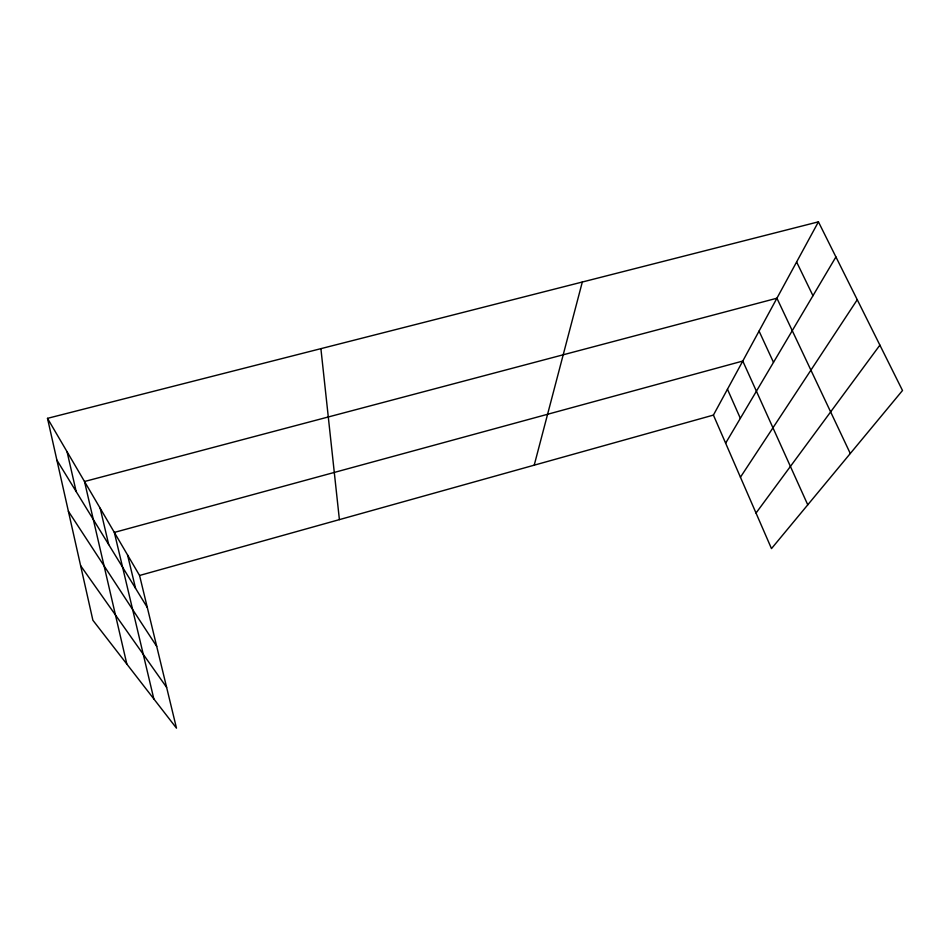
<?xml version="1.0" encoding="UTF-8"?>
<svg xmlns="http://www.w3.org/2000/svg" width="950" height="950" viewBox="0 0 950 950"><rect width="100%" height="100%" fill="white"/><g stroke="black" fill="none" stroke-linecap="round" stroke-linejoin="round"><path stroke-width="1.43" d="M534.221 465.168L582.314 282.019M713.414 415.091L818.425 221.837L902.5 390.497L771.483 548.601L713.414 415.091L139.567 575.474L47.5 418.344L818.425 221.837M725.634 443.175L835.917 256.939M740.442 477.209L857.256 299.737M756.022 513.048L879.89 345.135M80.619 565.678L166.63 687.396M68.388 511.266L156.714 646.38M56.893 460.144L147.309 607.501M796.611 261.986L812.962 295.711M850.286 453.506L776.922 298.217L84.502 481.508L126.837 664.062M759.062 331.087L773.49 362.354M807.761 504.818L742.781 361.048L114.332 532.416L153.852 698.951M727.462 389.251L740.347 418.332M139.567 575.474L176.486 728.163L92.886 620.255L47.5 418.344M127.549 554.966L135.553 588.323M100.177 508.25L108.704 544.587M67.058 451.713L76.154 491.518M320.898 348.662L339.399 519.626"/></g></svg>
